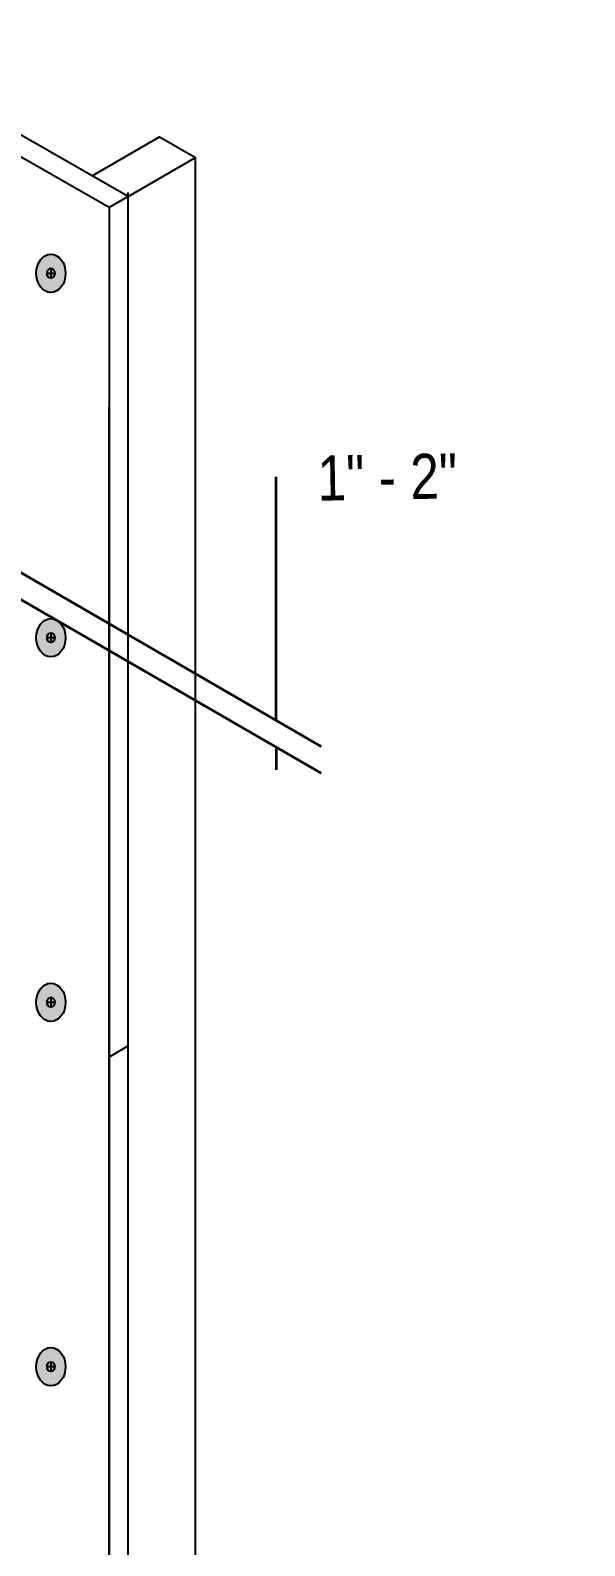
# Model space of a CAD drawing. Header units: inches. Extents: x -26 to 76, y -16 to 22.
# Drawn here: x 57.34 to 59.26, y 5.05 to 10.31 of the extents above; entities that cross this region are included whole.
import ezdxf

# ---------------------------------------------------------------- set-up
doc = ezdxf.new("R2010")
doc.units = ezdxf.units.IN
doc.header["$MEASUREMENT"] = 0
for name, color, linetype, lineweight in [('.ATI-TEXT_2', 7, 'Continuous', 0), ('G-ANNO-TTLB', 7, 'Continuous', 0), ('TYVEK', 7, 'Continuous', 0)]:
    doc.layers.add(name, color=color, linetype=linetype, lineweight=lineweight)

# ---------------------------------------------------------------- blocks, each defined once
blk = doc.blocks.new('Block_79')
at = {"layer": '.ATI-TEXT_2', "color": 1, "lineweight": 35, "true_color": 0xff0000}
for p, q in [((56.5982, 8.8357), (58.3479, 7.8236)), ((56.4924, 8.8035), (58.3479, 7.7301)), ((58.1916, 7.914), (58.1916, 8.7589)), ((58.1916, 7.8205), (58.1916, 7.7424))]:
    blk.add_line(p, q, dxfattribs=at)
at = {"layer": '.ATI-TEXT_2', "insert": (58.336, 8.6759), "char_height": 0.2, "attachment_point": 7, "rotation": 0.9999}
blk.add_mtext('\\C1;\\c255;\\FArial Narrow|b0|i0|c1;\\H0.156298;\\W1.000002;1" - 2"', dxfattribs=at)

msp = doc.modelspace()

# ---------------------------------------------------------------- hatches: boundary and pattern name
at = {"layer": 'G-ANNO-TTLB', "true_color": 0xff00ff, "transparency": 33554687}
h = msp.add_hatch(color=6, dxfattribs=at)
edge = h.paths.add_edge_path()
edge.add_spline(control_points=[(71.2273, -15.1345), (71.2273, -15.1345), (30.5273, -15.1345), (30.5273, -15.1345), (30.5273, -15.1345), (30.5273, 19.0008), (30.5273, 19.0008), (30.5273, 19.0008), (71.2273, 19.0008), (71.2273, 19.0008), (71.2273, 19.0008), (71.2273, -15.1345), (71.2273, -15.1345)], knot_values=[0, 0, 0, 0, 1, 1, 1, 2, 2, 2, 3, 3, 3, 4, 4, 4, 4], degree=3, periodic=0)
edge = h.paths.add_edge_path()
edge.add_spline(control_points=[(30.6523, 18.8757), (30.6523, 18.8757), (30.6523, -15.0095), (30.6523, -15.0095), (30.6523, -15.0095), (71.1023, -15.0095), (71.1023, -15.0095), (71.1023, -15.0095), (71.1023, 18.8757), (71.1023, 18.8757), (71.1023, 18.8757), (30.6523, 18.8757), (30.6523, 18.8757)], knot_values=[0, 0, 0, 0, 1, 1, 1, 2, 2, 2, 3, 3, 3, 4, 4, 4, 4], degree=3, periodic=0)
edge.add_line((30.6523, 18.8757), (30.6523, 18.8757))
at = {"layer": 'TYVEK', "true_color": 0x003b71, "transparency": 33554687}
h = msp.add_hatch(color=156, dxfattribs=at)
h.dxf.hatch_style = 2
edge = h.paths.add_edge_path()
edge.add_ellipse((57.4095, 9.4651), major_axis=(0, 0.0664), ratio=0.766948, start_angle=0, end_angle=360)
h = msp.add_hatch(color=156, dxfattribs=at)
h.dxf.hatch_style = 2
edge = h.paths.add_edge_path()
edge.add_ellipse((57.4095, 8.2005), major_axis=(0, 0.0664), ratio=0.766948, start_angle=0, end_angle=360)
h = msp.add_hatch(color=156, dxfattribs=at)
h.dxf.hatch_style = 2
edge = h.paths.add_edge_path()
edge.add_ellipse((57.4095, 6.9355), major_axis=(0, 0.0664), ratio=0.766948, start_angle=0, end_angle=360)
h = msp.add_hatch(color=156, dxfattribs=at)
h.dxf.hatch_style = 2
edge = h.paths.add_edge_path()
edge.add_ellipse((57.4095, 5.671), major_axis=(0, 0.0664), ratio=0.766948, start_angle=0, end_angle=360)

# ---------------------------------------------------------------- linework, layer by layer
at = {"layer": 'G-ANNO-TTLB'}
for points in [[(71.2273, -15.1345), (71.2273, -15.1345), (30.5273, -15.1345), (30.5273, -15.1345), (30.5273, -15.1345), (30.5273, 19.0008), (30.5273, 19.0008), (30.5273, 19.0008), (71.2273, 19.0008), (71.2273, 19.0008), (71.2273, 19.0008), (71.2273, -15.1345), (71.2273, -15.1345)], [(30.6523, 18.8757), (30.6523, 18.8757), (30.6523, -15.0095), (30.6523, -15.0095), (30.6523, -15.0095), (71.1023, -15.0095), (71.1023, -15.0095), (71.1023, -15.0095), (71.1023, 18.8757), (71.1023, 18.8757), (71.1023, 18.8757), (30.6523, 18.8757), (30.6523, 18.8757)]]:
    msp.add_open_spline(points, degree=3, knots=[0, 0, 0, 0, 1, 1, 1, 2, 2, 2, 3, 3, 3, 4, 4, 4, 4], dxfattribs=at)
at = {"layer": 'TYVEK', "color": 2, "lineweight": 25, "true_color": 0xffff00}
for p, q in [((57.678, 9.7321), (53.9437, 11.8644)), ((57.678, 9.7321), (57.6112, 9.6934)), ((57.678, 3.9476), (57.678, 9.746)), ((57.678, 6.7842), (57.6112, 6.7455))]:
    msp.add_line(p, q, dxfattribs=at)
at = {"layer": 'TYVEK', "color": 18, "lineweight": 25, "true_color": 0x000000}
for q in [(53.8769, 11.8258), (57.6112, 3.9089)]:
    msp.add_line((57.6112, 9.6934), q, dxfattribs=at)
at = {"layer": 'TYVEK', "color": 33, "lineweight": 25, "true_color": 0xcc9966}
for p in [(57.678, 9.7321), (57.9114, 4.0826)]:
    msp.add_line(p, (57.9114, 9.8671), dxfattribs=at)
at = {"layer": 'TYVEK', "color": 252, "lineweight": 25, "true_color": 0x848484}
for p, q in [((57.396, 9.4655), (57.4231, 9.4655)), ((57.4095, 9.4826), (57.4095, 9.4484)), ((57.6112, 3.9089), (57.6112, 9.002)), ((57.4095, 8.2181), (57.4095, 8.1838)), ((57.396, 8.2009), (57.4231, 8.2009)), ((57.4095, 6.9531), (57.4095, 6.9188)), ((57.396, 6.9359), (57.4231, 6.9359)), ((57.4095, 5.6885), (57.4095, 5.6542)), ((57.396, 5.6714), (57.4231, 5.6714))]:
    msp.add_line(p, q, dxfattribs=at)
at = {"layer": 'TYVEK', "color": 33, "lineweight": 25, "true_color": 0xcc9966}
msp.add_lwpolyline([(57.678, 9.732), (57.553, 9.8037), (57.7864, 9.9388), (57.9114, 9.8671)], dxfattribs=at)
at = {"layer": 'TYVEK', "color": 18, "lineweight": 25, "true_color": 0x000000}
for centre in [(57.4095, 9.4651), (57.4095, 8.2005), (57.4095, 6.9355), (57.4095, 5.671)]:
    msp.add_ellipse(centre, major_axis=(0, 0.0664), ratio=0.766948, dxfattribs=at)
at = {"layer": 'TYVEK', "color": 252, "lineweight": 25, "true_color": 0x848484}
for centre in [(57.4095, 9.4655), (57.4095, 8.2009), (57.4095, 6.9359), (57.4095, 5.6714)]:
    msp.add_ellipse(centre, major_axis=(0, 0.0171), ratio=0.788846, dxfattribs=at)

# ---------------------------------------------------------------- block references
at = {"layer": '.ATI-TEXT_2'}
msp.add_blockref('Block_79', (0, 0), dxfattribs=at)

doc.saveas('drawing.dxf')
